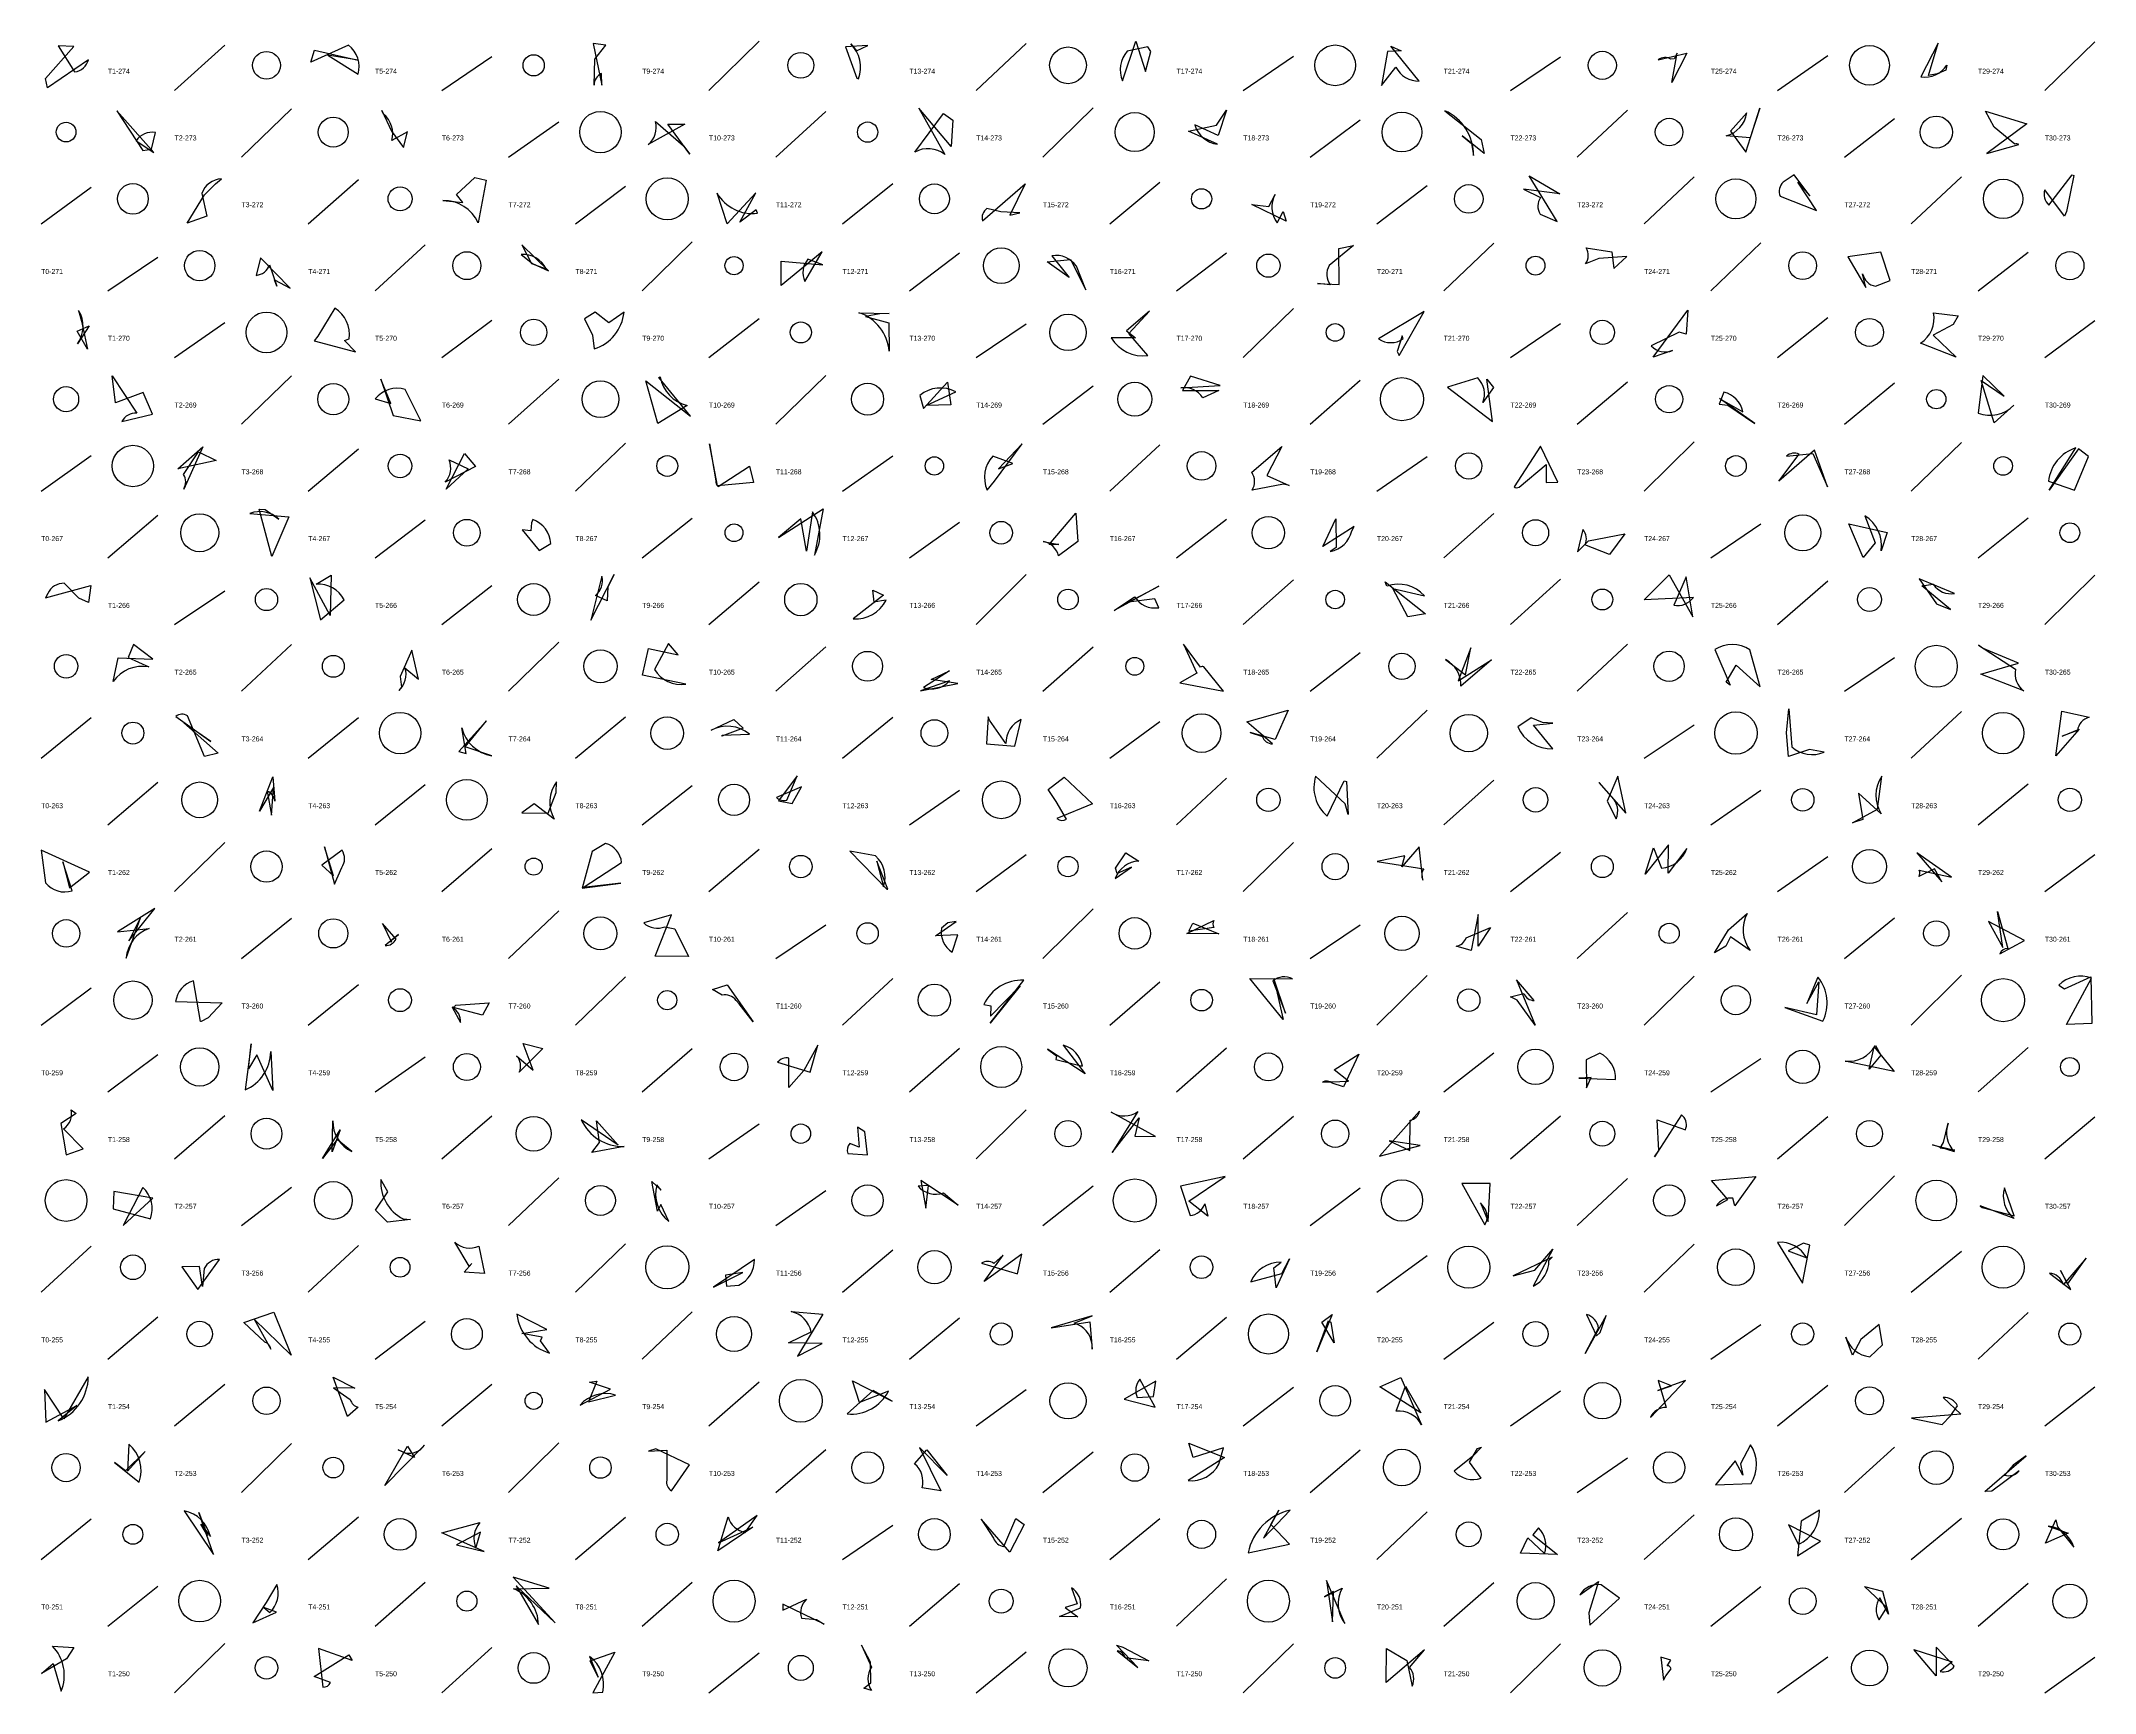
# Model space of a CAD drawing. Header units: millimetres. Extents: x -1 to 9990, y 0 to 15990.
# Drawn here: x 0 to 1230, y 10000 to 10990 of the extents above; entities that cross this region are included whole.
import ezdxf

# ---------------------------------------------------------------- set-up
doc = ezdxf.new("R2010")
doc.units = ezdxf.units.MM
doc.layers.add('TEXT', color=3, linetype='Continuous')
doc.layers.add('WALL', color=1, linetype='Continuous')

msp = doc.modelspace()

# ---------------------------------------------------------------- linework, layer by layer
for points in [[(19.7, 10986.2), (10.2, 10986.7), (20.1, 10971.1, 0.3), (28.4, 10978.3), (3.8, 10961.5), (2.7, 10967.1)], [(189.9, 10978.1), (171.7, 10981.1), (189.9, 10969.7, 0.3), (184.1, 10987.1), (161.5, 10976.9), (163.8, 10984.1)], [(330.6, 10988.1), (335.9, 10963.2), (335.7, 10970.1, 0.3), (331.2, 10963.1), (331.6, 10978.6), (338.3, 10987.1)], [(481.7, 10986), (488.6, 10967.4), (489.6, 10967, 0.3), (484.9, 10987.9), (488.3, 10983.6), (495.1, 10986.9)], [(664.6, 10983.3), (662.9, 10986), (650.5, 10983.4, 0.3), (647.7, 10965.7), (655.6, 10989.5), (661.4, 10971.3)], [(806.4, 10983.2), (802.8, 10962.9), (811.4, 10974, 0.3), (825.4, 10965.6), (808.4, 10986.4), (814.5, 10983.6)], [(1130.3, 10969), (1136.1, 10988.3), (1125.7, 10968.1, 0.3), (1141.4, 10975.1), (1140.8, 10972.2), (1135.5, 10970)], [(979.8, 10982.3), (978.1, 10978.8), (976.1, 10978.7, 0.3), (968.5, 10978.3), (985.7, 10982.3), (976.6, 10964.8)], [(61, 10924), (66.2, 10924.8), (68.6, 10934.7, 0.3), (56.9, 10929.8), (67.6, 10922.7), (45.3, 10947.7)], [(217.1, 10925.7), (219.5, 10935.2), (210, 10929.9, 0.3), (205, 10945.8), (204.1, 10948), (209.9, 10935.5)], [(545, 10926.3), (525.6, 10949.3), (541.3, 10921.6, 0.3), (523.2, 10923), (540.5, 10946.2), (546.1, 10942.1)], [(709.9, 10948.2), (704.9, 10933), (691, 10939.3, 0.3), (704.5, 10927.7), (687.1, 10935.6), (704, 10939.1)], [(851, 10932.8), (856.6, 10928.2), (857.8, 10921, 0.3), (840.7, 10947.8), (862.4, 10930.6), (864.3, 10922.1)], [(1029.3, 10949.4), (1023.6, 10931.5), (1009.1, 10932.7, 0.3), (1021.5, 10946.6), (1011.8, 10935.6), (1020.9, 10922.9)], [(1189.2, 10940), (1165.3, 10922.2), (1184.5, 10927.5, 0.3), (1182.1, 10927.7), (1169.6, 10937.9), (1164.4, 10947.5)], [(375.3, 10939.8), (385.6, 10939.7), (363.6, 10927.5, 0.3), (367.9, 10941.3), (384.8, 10926.7), (388.6, 10921.8)], [(97.9, 10897.4), (104.5, 10904.1), (108, 10907.1, 0.3), (96.2, 10898.3), (99.3, 10884.7), (87.5, 10880.4)], [(259.7, 10907.8), (266.6, 10906.2), (261.8, 10880.7, 0.3), (240.7, 10894), (252.5, 10892.9), (248.8, 10897.6)], [(428, 10898.7), (410.9, 10880), (404.8, 10898.4, 0.3), (429.1, 10886.4), (428.3, 10888.5), (418.4, 10881.1)], [(586.2, 10886.7), (574.8, 10887.3), (566.4, 10889.2, 0.3), (563.7, 10881.9), (589.4, 10904.1), (580.1, 10885.3)], [(909.5, 10898.1), (887.8, 10900.8), (898, 10895.9, 0.3), (897.8, 10885.8), (908, 10881.5), (891.2, 10908.8)], [(1059.3, 10896.8), (1049.9, 10909.5), (1043.3, 10905.1, 0.3), (1041.5, 10896.6), (1063.2, 10888), (1052, 10905)], [(1212.9, 10887.4), (1211.7, 10884.7), (1200, 10900.5, 0.3), (1202.4, 10891.3), (1216.3, 10909.4), (1217.3, 10909.1)], [(725, 10891.7), (735.3, 10890.4), (739.1, 10897.7, 0.3), (740.3, 10880.6), (743.8, 10887.4), (745.6, 10881.7)], [(288, 10867.4), (293.7, 10856.2), (302.5, 10853.1, 0.3), (287.5, 10861.7), (294.4, 10856.3), (303.8, 10851.8)], [(443.3, 10857.7), (468.2, 10855.5), (459.2, 10858.8, 0.3), (457.4, 10845.6), (467.8, 10863.2), (443.3, 10843.2)], [(616.4, 10858.7), (625.6, 10840.5), (620, 10854.6, 0.3), (605.4, 10860.9), (615.7, 10847.9), (602.6, 10857.2)], [(777.1, 10865.2), (785.9, 10867.1), (771.4, 10855.1, 0.3), (772.1, 10843.5), (764.5, 10844.3), (777.4, 10843.8)], [(949.6, 10860.4), (932.9, 10859.2), (925, 10856.1, 0.3), (925.3, 10865.7), (940.7, 10863.3), (941.8, 10853.2)], [(1082, 10860.3), (1092.9, 10842), (1090.9, 10850, 0.3), (1098.5, 10842.7), (1107.3, 10846.2), (1101.8, 10863)], [(149.1, 10841.5), (131.5, 10859.6), (128.9, 10849.2, 0.3), (136.8, 10855.4), (141.2, 10842.7), (139.8, 10846.6)], [(21.7, 10815.8), (28.7, 10818.9), (21.8, 10808.1, 0.3), (22.5, 10828.2), (24.2, 10821.8), (27.8, 10805)], [(188.3, 10803.4), (181.8, 10810.1), (184.6, 10811.1, 0.3), (175.9, 10829.5), (165.8, 10812.8), (163.5, 10810)], [(325.4, 10823.1), (330.3, 10813.4), (331.3, 10805.1, 0.3), (349.1, 10827.1), (340.1, 10820.8), (331.9, 10827.2)], [(493.8, 10824.6), (507.7, 10820.7), (507.9, 10803.7, 0.3), (489.8, 10826.8), (507.9, 10826.4), (502.4, 10826.2)], [(650.1, 10815.9), (655.4, 10811.7), (640.9, 10811.7, 0.3), (662.9, 10801.2), (651.4, 10814.4), (663.8, 10827.8)], [(813.4, 10801.1), (828.3, 10827.5), (801, 10811.1, 0.3), (815.7, 10811.1), (815.2, 10812.9), (812.1, 10803.6)], [(985.2, 10813.9), (981, 10815.1), (964.3, 10806.9, 0.3), (977.1, 10804.1), (965.4, 10800.1), (986.3, 10828.3)], [(1133.2, 10813.3), (1146.9, 10800.1), (1125.6, 10808.6, 0.3), (1133.4, 10826.8), (1148.1, 10824.9), (1145.2, 10819.7)], [(44.5, 10772.8), (42.6, 10788.9), (57.3, 10766.7, 0.3), (48.4, 10761.6), (66.7, 10766), (61.2, 10779.1)], [(389, 10764.9), (369.9, 10788), (370.7, 10788.3, 0.3), (386.9, 10771.3), (369.4, 10760.4), (362.2, 10786)], [(683.5, 10780.2), (705.4, 10780.2), (695.7, 10775.8, 0.3), (682.6, 10781.8), (706.1, 10783.2), (688.4, 10788.7)], [(865.9, 10787), (869.9, 10782.1), (863.5, 10773, 0.3), (860.4, 10787.7), (842.3, 10782.2), (869.3, 10761.6)], [(1175.7, 10776.9), (1162.9, 10789.1), (1160, 10766.6, 0.3), (1181.5, 10771.5), (1169.6, 10760.8), (1161.8, 10786.3)], [(210.9, 10765.2), (227.4, 10762.1), (218.1, 10780.9, 0.3), (200.1, 10775.2), (209.4, 10772.5), (203.5, 10787.1)], [(544.8, 10771.7), (530.1, 10771.3), (547.8, 10779.4, 0.3), (526.2, 10777.3), (528.5, 10769.5), (542.9, 10785.3)], [(1026.4, 10760.4), (1005.1, 10775.4), (1019.1, 10767.5, 0.3), (1007.8, 10779.2), (1005, 10772), (1010.2, 10771.5)], [(81.9, 10733.3), (96.8, 10746.4), (85.4, 10721.2, 0.3), (85.3, 10729.9), (94.3, 10743.4), (104.9, 10738.2)], [(253.6, 10742.5), (260.2, 10734.6), (242, 10725.3, 0.3), (244.3, 10738.6), (255.7, 10733.3), (242.5, 10721.2)], [(405, 10723.2), (400.3, 10748.3), (404.1, 10726.1, 0.3), (405.5, 10722.8), (424.3, 10734.9), (426.6, 10725.1)], [(573.4, 10733.3), (581.9, 10736.5), (569.9, 10740.9, 0.3), (566.6, 10720.5), (571, 10725.8), (587.5, 10748.2)], [(747.5, 10723.4), (744, 10724.2), (725.3, 10720.6, 0.3), (725, 10731.2), (743.1, 10746.7), (734, 10729.3)], [(908.3, 10725.2), (898, 10746.9), (882.1, 10722.5, 0.3), (885.2, 10722.4), (901.4, 10735.9), (901.3, 10725)], [(1062.1, 10744.4), (1040.8, 10725.9), (1052.9, 10742.1, 0.3), (1045.2, 10740.8), (1061, 10742.4), (1069.9, 10722.6)], [(1220.2, 10745.2), (1202.5, 10720.5), (1218.6, 10745.8, 0.3), (1202.2, 10725.8), (1217.8, 10720.6), (1226.1, 10740.7)], [(130.6, 10709.1), (134.3, 10708.9), (142.3, 10703.1, 0.3), (125.1, 10706.5), (148.4, 10704.6), (138.2, 10680.8)], [(288.2, 10696.8), (298.3, 10684.3), (305.3, 10688.5, 0.3), (294.5, 10702.9), (293.7, 10701), (293.3, 10696.2)], [(441.6, 10692.2), (468.3, 10709.3), (463.1, 10681.6, 0.3), (461.9, 10707.6), (458.4, 10683.9), (455, 10703.3)], [(619.6, 10706.8), (620.8, 10689.8), (609.4, 10681.1, 0.3), (600.1, 10689.8), (609.6, 10687.9), (603.7, 10687.9)], [(775.4, 10703.3), (775.6, 10686.1), (772, 10683.8, 0.3), (785, 10696.1), (786.4, 10698.8), (767.7, 10686.7)], [(1082.7, 10700.4), (1105.6, 10695.1), (1102, 10684.2, 0.3), (1092.2, 10705.1), (1098.3, 10688.9), (1091.3, 10680.1)], [(948.4, 10694.4), (939.3, 10682), (924.6, 10687.8, 0.3), (923.4, 10696.9), (920.2, 10683.5), (926.8, 10690.1)], [(28.5, 10653.2), (22.6, 10655.8), (13.9, 10664.7, 0.3), (4, 10658.7), (2.7, 10656.1), (29.7, 10663.3)], [(160.9, 10667.9), (167.3, 10642.8), (181.5, 10654.8, 0.3), (164.8, 10664.2), (173.8, 10669.5), (173.2, 10645.4)], [(339.4, 10662.6), (339, 10654.2), (332, 10657.5, 0.3), (335.9, 10668.9), (329.3, 10642.6), (343.2, 10669.9)], [(818.6, 10644.7), (809.6, 10661.6), (828.4, 10657.3, 0.3), (806, 10663), (804.9, 10665.6), (829, 10646.4)], [(989.2, 10644.7), (985.2, 10668.5), (977.8, 10651.6, 0.3), (989.5, 10656.3), (960.1, 10654.8), (975, 10669.7)], [(1143.6, 10649.1), (1126.3, 10663.1), (1133.2, 10664.1, 0.3), (1146, 10658.7), (1124.7, 10667.3), (1135.1, 10652.4)], [(498.2, 10660.7), (504.6, 10657.7), (486.4, 10643.4, 0.3), (506.1, 10654.6), (503.4, 10654.2), (499, 10653.5)], [(669.4, 10663), (642.6, 10648.4), (654.9, 10656.7, 0.3), (669.3, 10650.1), (667.1, 10655.5), (651.3, 10653.4)], [(55.4, 10628), (52.2, 10620.3), (64.6, 10614.6, 0.3), (43.2, 10605.8), (46.2, 10620.1), (66.9, 10619.3)], [(381.5, 10621.8), (375.8, 10628.6), (367.3, 10613.1, 0.3), (386.1, 10604.3), (360.1, 10609.6), (363.8, 10625.6)], [(682, 10605.1), (708.1, 10600.1), (696.3, 10614.7, 0.3), (694.3, 10614.4), (684.2, 10628.3), (692.1, 10610.8)], [(1015.2, 10615.6), (1029.6, 10602.7), (1023.3, 10624.8, 0.3), (1002.3, 10625), (1011.5, 10603.7), (1009.2, 10605.5)], [(1162.7, 10625.8), (1160.2, 10627.6), (1182.4, 10613.2, 0.3), (1187.5, 10600.2), (1161.6, 10610.2), (1184.3, 10616.8)], [(215.1, 10608.8), (215.9, 10602.4), (214.3, 10600.5, 0.3), (217.9, 10614.1), (226, 10607.2), (222.1, 10624.6)], [(848.7, 10606.3), (868.6, 10618.8), (850.3, 10603, 0.3), (841.1, 10619), (853.1, 10609.9), (856.2, 10626.1)], [(533, 10607), (544.1, 10612.2), (528.4, 10602.2, 0.3), (544, 10606.2), (526.6, 10600.3), (549, 10604.6)], [(106.1, 10563), (97.9, 10560.9), (87.7, 10585.4, 0.3), (80.7, 10585), (101.6, 10569.9), (85.4, 10581.1)], [(250.1, 10564), (254.6, 10562.8), (252, 10578.1, 0.3), (269.9, 10561.4), (254, 10566.8), (266.8, 10582.3)], [(407.6, 10573.1), (407.9, 10573.7), (424.2, 10574.4, 0.3), (401.4, 10576.8), (414.8, 10583.2), (420.4, 10577.9)], [(566.1, 10568.5), (583.1, 10567.1), (587, 10583.1, 0.3), (577.8, 10568.7), (567.9, 10582.8), (567.1, 10584.7)], [(739, 10571.2), (724.1, 10575.4), (731.4, 10572.9, 0.3), (737.4, 10568.5), (722, 10581.7), (746.9, 10588.8)], [(899.2, 10581.4), (892.4, 10584.1), (884.3, 10578.7, 0.3), (905.3, 10565.5), (893.7, 10579.7), (905.3, 10580.9)], [(1045.2, 10575.1), (1046.6, 10589.5), (1048.5, 10566.8, 0.3), (1067.8, 10563.6), (1059.1, 10565.1), (1046.5, 10561)], [(1206.5, 10561.4), (1210.2, 10588.2), (1226.6, 10584.5, 0.3), (1219.5, 10576.5), (1210.4, 10573.1), (1220.5, 10577.3)], [(130.9, 10528.2), (138.8, 10548.8), (140, 10534.2, 0.3), (135.4, 10540.2), (138, 10525.8), (139.2, 10542.3)], [(303.6, 10527.1), (308.5, 10539.4), (308.7, 10545.8, 0.3), (307.3, 10523.5), (295.3, 10532.6), (287.9, 10527.3)], [(449.9, 10532.8), (455.3, 10542.8), (440.5, 10536.4, 0.3), (446.6, 10534.9), (452.8, 10549.4), (441.6, 10534.5)], [(612.7, 10548.6), (629.6, 10532.6), (608.3, 10523.8, 0.3), (614.2, 10523.4), (608, 10534), (603.1, 10541.1)], [(782.8, 10526.2), (780.9, 10532.7), (763.3, 10549.2, 0.3), (770.2, 10525.2), (780.4, 10546.4), (781.8, 10546)], [(944.3, 10549.1), (937.8, 10534.2), (943.3, 10523.6, 0.3), (940.8, 10536.7), (933, 10545.3), (949, 10527)], [(1084.8, 10521.3), (1099.7, 10529.4), (1102.3, 10549.1, 0.3), (1102, 10526.7), (1088.5, 10538.9), (1091.1, 10523.3)], [(28.9, 10491.6), (0, 10504.8), (2.6, 10485.2, 0.3), (18.7, 10480.5), (13, 10497.8), (17.1, 10482.2)], [(169.7, 10506.8), (175.7, 10484.4), (180.1, 10494.5, 0.3), (180.3, 10504.8), (168.2, 10495.9), (175.1, 10489.4)], [(347.3, 10485.1), (324.7, 10482.4), (347.7, 10497.4, 0.3), (338.1, 10508.9), (330.1, 10504.1), (324.1, 10482.1)], [(507.2, 10481.4), (500.5, 10498.3), (504.5, 10482.9, 0.3), (499.8, 10501.4), (484.3, 10504.3), (506.6, 10481.5)], [(816.7, 10501.5), (800.2, 10498), (828.1, 10493.7, 0.3), (827.6, 10486.9), (825.4, 10506.8), (815, 10494.9)], [(960.7, 10490.4), (965.7, 10506.3), (970.5, 10494, 0.3), (985.6, 10505.9), (974.5, 10491), (974.7, 10508.1)], [(643.4, 10494.1), (649.6, 10503.2), (657.4, 10498.3, 0.3), (643.2, 10487.9), (653.1, 10494.7), (644.4, 10490.8)], [(1138.3, 10485.8), (1133.9, 10493.7), (1124.5, 10489, 0.3), (1124.7, 10492.8), (1144.1, 10488.7), (1123.4, 10503.2)], [(68.2, 10469.9), (45.8, 10455.9), (64.7, 10457.9, 0.3), (51, 10440.1), (59.7, 10464.9), (52.5, 10450.6)], [(1174.8, 10446.5), (1171.6, 10468.1), (1177.8, 10445.9, 0.3), (1173.1, 10442.8), (1187.8, 10450.8), (1166.2, 10462.2)], [(208.8, 10450.1), (214.1, 10454.3), (206, 10447.7, 0.3), (212.6, 10451.6), (204.5, 10461), (209.8, 10449.8)], [(367.7, 10441.3), (377.6, 10466.1), (360.9, 10461.3, 0.3), (373.6, 10459), (379.5, 10457.8), (387.8, 10441.2)], [(548.1, 10462.1), (543, 10461.3), (539.2, 10458.2, 0.3), (545.7, 10443.7), (549.1, 10454.2), (535.6, 10453.6)], [(705.4, 10454.8), (686.1, 10454.9), (702.3, 10462.8, 0.3), (702.4, 10458.5), (687.3, 10456.4), (689.7, 10461.1)], [(860.6, 10466.3), (856.5, 10444.8), (847.4, 10447.3, 0.3), (853.4, 10452.4), (868.1, 10458.5), (860.6, 10447.4)], [(1002.1, 10443.4), (1010.5, 10457.2), (1021.8, 10467, 0.3), (1023.6, 10444.7), (1011.7, 10452.9), (1008.9, 10447.4)], [(95.8, 10402.2), (95.4, 10402.2), (91.2, 10426.5, 0.3), (80.6, 10414.1), (108.5, 10413.3), (100.1, 10404.4)], [(426.4, 10402), (418, 10412.8), (416.2, 10414.8, 0.3), (407.8, 10418), (402.1, 10421.4), (410.9, 10424.2)], [(586.3, 10423.6), (568.4, 10401.2), (588.5, 10427, 0.3), (564.6, 10412.4), (568.8, 10411.7), (568.6, 10405.5)], [(743.9, 10403.4), (723.8, 10427.9), (749.5, 10427.8, 0.3), (737.6, 10426.5), (745.3, 10407.3), (738.2, 10428)], [(884, 10414.9), (880, 10416.9), (888, 10419, 0.3), (894.1, 10414.8), (883.6, 10427.1), (894.8, 10400)], [(1063.2, 10406.3), (1044.2, 10410.7), (1067, 10402.4, 0.3), (1064.1, 10428.7), (1057.5, 10413), (1064.7, 10425.9)], [(1228.2, 10401.1), (1213, 10400.5), (1228, 10428.1, 0.3), (1208.4, 10423.9), (1211.7, 10421.7), (1227.5, 10428.9)], [(264.4, 10406), (246.2, 10410.9), (251.1, 10401.7, 0.3), (246.5, 10410.4), (248.3, 10412), (268.4, 10413.3)], [(124.3, 10373.9), (125.8, 10388.8), (122.2, 10361.2, 0.3), (137.5, 10384.2), (138.8, 10360.9), (129.2, 10382.3)], [(288.8, 10389), (300.4, 10386.1), (286.4, 10371.9, 0.3), (284.8, 10381.6), (294.8, 10373.1), (288.8, 10389.1)], [(456.8, 10372.9), (447.8, 10362.7), (447.9, 10380.2, 0.3), (441.1, 10377.8), (460.6, 10371.8), (465.1, 10388.1)], [(608.2, 10381.6), (607.7, 10379.5), (623.6, 10375.4, 0.3), (612.1, 10388), (625.2, 10370.8), (602.8, 10385.7)], [(789.1, 10382.7), (780, 10363.1), (773.3, 10365.3, 0.3), (767.4, 10365.9), (783, 10366.5), (774.4, 10373.2)], [(928.4, 10368.6), (920.9, 10368.3), (942.9, 10367.5, 0.3), (933.5, 10383.2), (925.3, 10379.3), (925.5, 10362.5)], [(1097.7, 10387), (1109.8, 10372.2), (1080.5, 10378.5, 0.3), (1098.6, 10387.9), (1101.8, 10382.1), (1094.8, 10373.7)], [(15.1, 10322.4), (25.2, 10326), (13.5, 10337.9, 0.3), (18.1, 10349.4), (21, 10347.2), (11.8, 10341.1)], [(655, 10333.6), (667.5, 10333.3), (640.9, 10347.9, 0.3), (656.9, 10348.3), (641.5, 10323.7), (657.6, 10344.5)], [(807.4, 10330.7), (819.7, 10325), (820, 10343.1, 0.3), (825.5, 10348.5), (801.6, 10321.6), (825.9, 10327.9)], [(967.8, 10343.3), (984.8, 10337.4), (985.1, 10338.3, 0.3), (982.4, 10346.3), (966.2, 10321.1), (968.8, 10325)], [(179.2, 10337.3), (174.4, 10324.1), (174.7, 10342.8, 0.3), (186.1, 10324.3), (177.4, 10331.6), (168.5, 10320.2)], [(332.6, 10342.7), (345.7, 10328.1), (323.5, 10343.4, 0.3), (349.1, 10327.3), (329.9, 10323.7), (334.4, 10329.7)], [(488.9, 10338.9), (490, 10326.9), (484.3, 10329.1, 0.3), (483.2, 10323.2), (494.9, 10322.4), (493.3, 10336.1)], [(1137.4, 10326.3), (1139.3, 10329.8), (1142.2, 10341.3, 0.3), (1145.9, 10324.2), (1132.7, 10328.3), (1146.1, 10325.2)], [(200.2, 10289.1), (207.6, 10300.1), (203.5, 10307.6, 0.3), (216.8, 10284), (221.2, 10283.7), (207.5, 10282)], [(709.1, 10309.4), (682.4, 10303.6), (688.1, 10286, 0.3), (697, 10293), (698.7, 10285.7), (687.4, 10294.5)], [(1027, 10309.3), (1014.3, 10291.8), (1013.2, 10296.3, 0.3), (1003.3, 10291.8), (1010.1, 10295.6), (1000.4, 10307)], [(43.6, 10300.3), (43.1, 10289.9), (65.5, 10284, 0.3), (61, 10302.8), (49.2, 10280.1), (66.9, 10296.3)], [(365.8, 10306.3), (371.4, 10301.1), (368.8, 10304.3, 0.3), (375.9, 10282.4), (371.2, 10292.5), (369.2, 10288.5)], [(529.8, 10290.4), (531.5, 10304), (525.2, 10303.5, 0.3), (540.4, 10299.5), (549.3, 10292.1), (526.9, 10307)], [(867.9, 10305.2), (850.9, 10305.1), (864.7, 10280.4, 0.3), (864.2, 10290.8), (862.1, 10293.5), (866.7, 10282.4)], [(1181.7, 10285.8), (1176.5, 10300.7), (1175.8, 10302.6, 0.3), (1181.6, 10284.2), (1161.2, 10291.8), (1162.4, 10290.7)], [(84.3, 10255.2), (93.9, 10241.6), (106.9, 10259.7, 0.3), (97.7, 10254.2), (96.6, 10243.5), (94.8, 10255.4)], [(258, 10257.3), (256.3, 10255.7), (247.7, 10270, 0.3), (262.2, 10267.7), (265.6, 10251.2), (253.3, 10252.1)], [(409.8, 10250.3), (410.5, 10243.6), (417.8, 10244.2, 0.3), (427.2, 10259.6), (402.6, 10243.1), (420.2, 10251.9)], [(564.7, 10246.5), (576.1, 10262.2), (570.6, 10257.3, 0.3), (563.1, 10257.4), (584.8, 10251.1), (587.4, 10262.9)], [(739.6, 10242.7), (738.3, 10254.7), (742.6, 10258.1, 0.3), (724.4, 10246.3), (743.1, 10251.2), (747.6, 10260)], [(894.6, 10253.3), (905.4, 10265.8), (893.5, 10243.7, 0.3), (903, 10259.1), (905, 10261.1), (881.6, 10249.8)], [(1055.5, 10269.4), (1046.2, 10264.9), (1057.4, 10260.6, 0.3), (1040, 10269.9), (1054.8, 10245.5), (1059.3, 10268.3)], [(1213.5, 10244.9), (1224.7, 10260.5), (1211.1, 10244.7, 0.3), (1202.7, 10251.5), (1215.6, 10241.6), (1209.3, 10253.1)], [(149.7, 10202.3), (127.7, 10224), (137.6, 10205.9, 0.3), (134, 10210.1), (121.5, 10221.9), (139.4, 10228.1)], [(287.9, 10215.4), (302.8, 10217.7), (285, 10226.8, 0.3), (304.5, 10203.6), (299, 10211), (300, 10213.1)], [(467.7, 10209.3), (447.6, 10209.7), (461.1, 10216.3, 0.3), (449.2, 10228.4), (468.1, 10226.8), (453, 10201.7)], [(628.1, 10222.3), (629.4, 10206), (629.4, 10209, 0.3), (618.7, 10221.5), (629.4, 10225.9), (604.9, 10218.7)], [(773.3, 10226.6), (764.1, 10204.4), (771, 10223.2, 0.3), (772.4, 10222.1), (774.4, 10209.7), (767, 10222.1)], [(937.3, 10226), (924.7, 10203.3), (932.8, 10218.5, 0.3), (925.5, 10226.7), (931.6, 10214), (933.8, 10215.9)], [(1089.9, 10211.7), (1084.8, 10202.4), (1080.9, 10213.1, 0.3), (1095.1, 10201.4), (1102.7, 10208.5), (1100.7, 10220.8)], [(2.9, 10162.2), (21.5, 10172.1), (10.2, 10162.9, 0.3), (28.3, 10189.3), (13.7, 10164.1), (2, 10181.7)], [(188, 10182.6), (175.2, 10182.7), (185.2, 10175.7, 0.3), (189.9, 10171.2), (183.5, 10165.6), (175, 10189.1)], [(332.8, 10186.7), (327.9, 10174.4), (344.1, 10178.4, 0.3), (322.8, 10172.4), (341, 10181.9), (328.4, 10186.2)], [(509.6, 10174.8), (498.4, 10181.2), (482.8, 10167.1, 0.3), (507.6, 10180.8), (490.2, 10174), (486, 10186.9)], [(648.7, 10175.9), (667.2, 10171.1), (658.1, 10187.9, 0.3), (656.5, 10177), (666.2, 10177.6), (667.6, 10186.8)], [(801.7, 10183.3), (814.3, 10188.9), (826.8, 10160.6, 0.3), (811.5, 10168.8), (817.2, 10183.8), (826.3, 10167.8)], [(976.5, 10183.9), (968.5, 10187.2), (973.3, 10171, 0.3), (963.8, 10165), (984.8, 10187.2), (968.2, 10181.1)], [(1138.5, 10160.8), (1143.6, 10166), (1147.7, 10172, 0.3), (1139.1, 10177), (1149.7, 10167), (1120.1, 10164.5)], [(50.5, 10133.1), (43.9, 10138.1), (58.8, 10126.3, 0.3), (52.6, 10149.1), (51.8, 10132.9), (62.3, 10144.7)], [(223.6, 10141.1), (213.9, 10145.7), (218, 10143.8, 0.3), (229.7, 10148.5), (205.8, 10124.3), (219.4, 10147.8)], [(687.3, 10149.6), (708.8, 10141), (687, 10127.2, 0.3), (705.4, 10137), (708.2, 10146.8), (690, 10141.1)], [(1014.5, 10139), (1002.8, 10124.6), (1024.1, 10125.5, 0.3), (1023.7, 10148.7), (1017.8, 10137.2), (1019.2, 10130.4)], [(363.8, 10144.9), (374.7, 10145.5), (374.7, 10127.5, 0.3), (377.5, 10121), (388.4, 10136.6), (368.2, 10146.2)], [(526.1, 10147.1), (538.8, 10121.1), (527.6, 10122.9, 0.3), (523.1, 10137.3), (530.4, 10145.7), (542.7, 10130.2)], [(862.7, 10147.3), (857.5, 10141.8), (846.2, 10132.8, 0.3), (862.4, 10128.7), (855.5, 10138.3), (860.2, 10146.4)], [(1188.9, 10142), (1181.1, 10136.5), (1175.9, 10130.5, 0.3), (1184.6, 10133.1), (1168.2, 10120.9), (1164, 10120.6)], [(99.7, 10094.4), (95.7, 10101), (101.4, 10093.7, 0.3), (85.7, 10109.1), (103.2, 10083), (94.4, 10108)], [(265.4, 10084.7), (240.1, 10096), (262.8, 10102, 0.3), (260.4, 10086.8), (263.2, 10096.3), (248.8, 10088.7)], [(426.2, 10099.3), (405.2, 10085.2), (411.5, 10105.5, 0.3), (421.7, 10096.2), (428.8, 10106.3), (405.6, 10089.9)], [(580.1, 10084.3), (562.9, 10104.1), (570.4, 10092.7, 0.3), (576.6, 10087.8), (583.7, 10104.4), (588.7, 10100.8)], [(741.2, 10109.4), (732.1, 10092.7), (748.1, 10109.4, 0.3), (722.9, 10083.9), (747.7, 10089.2), (736.5, 10100.9)], [(885.9, 10083.8), (890.4, 10092.9), (900.4, 10083.5, 0.3), (896.7, 10098.9), (893.4, 10094.7), (908.2, 10083)], [(1065.6, 10090.9), (1046.5, 10100.7), (1052.4, 10088.9, 0.3), (1065.1, 10109.4), (1054.1, 10102.9), (1051.8, 10082.2)], [(1206.6, 10103.7), (1207.6, 10099.5), (1217.4, 10087.4, 0.3), (1201.9, 10099.9), (1213.9, 10095.8), (1200.4, 10089.7)], [(140.9, 10048.4), (133.4, 10051.2), (136.9, 10048.1, 0.3), (141.2, 10065), (134.8, 10054.1), (126.9, 10041.9)], [(307.8, 10041.9), (284.6, 10064.2), (297.9, 10040.9, 0.3), (283, 10062.4), (304.3, 10062.8), (282.7, 10069.3)], [(620.9, 10045.5), (610, 10045.8), (622.5, 10051, 0.3), (617.1, 10063), (620.5, 10053.3), (613.4, 10051.2)], [(774.1, 10060.7), (768.6, 10057.6), (779.1, 10062.7, 0.3), (780.8, 10041.6), (769.8, 10067.3), (773.5, 10042.6)], [(927.6, 10040.6), (945.3, 10056.8), (934.4, 10064.8, 0.3), (921.5, 10058.8), (932.7, 10066.8), (926.9, 10048)], [(1102.8, 10061), (1106.3, 10047.2), (1101.2, 10056.9, 0.3), (1100.7, 10043.7), (1105.4, 10051.2), (1092.1, 10063.8)], [(444.2, 10053.2), (444.3, 10049.6), (458.4, 10056.1, 0.3), (455.4, 10044.8), (464.3, 10044), (468.9, 10041.2)], [(0.2, 10011.6), (7.2, 10017.7), (12, 10001, 0.3), (6.8, 10028.1), (19.7, 10027.3), (15.3, 10020.5)], [(186.3, 10019.4), (166.1, 10026.7), (168.8, 10003.4, 0.3), (173.4, 10006.2), (163.6, 10009.9), (184.4, 10022.8)], [(496.7, 10018.4), (491.4, 10028.6), (497.3, 10015.5, 0.3), (497.3, 10001.5), (492.7, 10002.8), (497, 10006.1)], [(647.9, 10027.4), (663.4, 10019.2), (649.3, 10021, 0.3), (644.5, 10025.3), (656.8, 10015.3), (644.1, 10028.6)], [(805.7, 10026.7), (817.9, 10019.5), (821.1, 10004.1, 0.3), (819.5, 10015.3), (828.5, 10025.8), (805.5, 10006.3)], [(1121.5, 10026.1), (1144.5, 10018.7), (1137.3, 10012.8, 0.3), (1145.8, 10016), (1134.9, 10027.5), (1135, 10010.2)], [(343.6, 10024.4), (330.5, 10000), (336.4, 10000.5, 0.3), (328.5, 10021.8), (333.7, 10009.4), (328.8, 10019.3)], [(971.7, 10007.7), (973, 10010.3), (976.3, 10014.5, 0.3), (973.8, 10016.3), (976.1, 10019.6), (970.1, 10021.4)]]:
    msp.add_lwpolyline(points, format="xyb", close=True)
for centre, radius in [((615, 10975), 11), ((775, 10975), 12.2), ((1095, 10975), 11.9), ((135, 10975), 8.32), ((295, 10975), 6.32), ((455, 10975), 7.71), ((935, 10975), 8.4), ((335, 10935), 12.4), ((15, 10935), 5.91), ((175, 10935), 8.98), ((495, 10935), 6.07), ((655, 10935), 11.7), ((815, 10935), 11.9), ((975, 10935), 8.26), ((1135, 10935), 9.62), ((55, 10895), 9.2), ((215, 10895), 7.2), ((375, 10895), 12.6), ((535, 10895), 8.94), ((695, 10895), 6.06), ((855, 10895), 8.54), ((1015, 10895), 12), ((1175, 10895), 11.8), ((95, 10855), 9.12), ((255, 10855), 8.37), ((575, 10855), 10.7), ((735, 10855), 6.97), ((1055, 10855), 8.31), ((1215, 10855), 8.44), ((415, 10855), 5.44), ((895, 10855), 5.66), ((135, 10815), 12.2), ((615, 10815), 10.9), ((295, 10815), 7.88), ((455, 10815), 6.3), ((775, 10815), 5.33), ((935, 10815), 7.28), ((1095, 10815), 8.37), ((815, 10775), 12.9), ((15, 10775), 7.51), ((175, 10775), 9.33), ((335, 10775), 11), ((495, 10775), 9.58), ((655, 10775), 10.2), ((975, 10775), 8.11), ((1135, 10775), 5.78), ((55, 10735), 12.4), ((215, 10735), 7.05), ((375, 10735), 6.24), ((535, 10735), 5.49), ((695, 10735), 8.57), ((855, 10735), 7.88), ((1015, 10735), 6.21), ((1175, 10735), 5.59), ((95, 10695), 11.4), ((255, 10695), 8.02), ((575, 10695), 6.78), ((735, 10695), 9.7), ((895, 10695), 7.83), ((1055, 10695), 10.8), ((415, 10695), 5.34), ((1215, 10695), 5.92), ((295, 10655), 9.61), ((455, 10655), 9.68), ((135, 10655), 6.63), ((615, 10655), 6.16), ((775, 10655), 5.53), ((935, 10655), 6.27), ((1095, 10655), 7.17), ((1135, 10615), 12.6), ((15, 10615), 7.04), ((175, 10615), 6.55), ((335, 10615), 9.92), ((495, 10615), 8.96), ((655, 10615), 5.34), ((815, 10615), 7.87), ((975, 10615), 9.09), ((55, 10575), 6.56), ((215, 10575), 12.4), ((375, 10575), 9.75), ((535, 10575), 8), ((695, 10575), 11.6), ((855, 10575), 11.2), ((1015, 10575), 12.7), ((1175, 10575), 12.4), ((95, 10535), 10.7), ((255, 10535), 12.2), ((415, 10535), 9.31), ((575, 10535), 11.3), ((735, 10535), 6.98), ((895, 10535), 7.33), ((1055, 10535), 6.74), ((1215, 10535), 6.98), ((135, 10495), 9.4), ((1095, 10495), 10.2), ((295, 10495), 5.11), ((455, 10495), 6.75), ((615, 10495), 6.1), ((775, 10495), 7.86), ((935, 10495), 6.57), ((15, 10455), 8.22), ((175, 10455), 8.74), ((335, 10455), 9.87), ((495, 10455), 6.39), ((655, 10455), 9.42), ((815, 10455), 10.3), ((975, 10455), 6.05), ((1135, 10455), 7.57), ((55, 10415), 11.5), ((215, 10415), 6.85), ((375, 10415), 5.75), ((535, 10415), 9.67), ((695, 10415), 6.46), ((855, 10415), 6.73), ((1015, 10415), 8.75), ((1175, 10415), 12.9), ((95, 10375), 11.5), ((255, 10375), 8.09), ((415, 10375), 8.25), ((575, 10375), 12.3), ((735, 10375), 8.37), ((895, 10375), 10.6), ((1055, 10375), 10), ((1215, 10375), 5.61), ((295, 10335), 10.4), ((135, 10335), 9.27), ((455, 10335), 5.82), ((615, 10335), 7.86), ((775, 10335), 8.18), ((935, 10335), 7.49), ((1095, 10335), 7.83), ((15, 10295), 12.5), ((655, 10295), 12.9), ((815, 10295), 12.4), ((175, 10295), 11.3), ((335, 10295), 9), ((495, 10295), 9.37), ((975, 10295), 9.34), ((1135, 10295), 12.2), ((55, 10255), 7.4), ((215, 10255), 5.92), ((375, 10255), 12.9), ((535, 10255), 9.94), ((695, 10255), 6.77), ((855, 10255), 12.6), ((1015, 10255), 11), ((1175, 10255), 12.6), ((95, 10215), 7.65), ((255, 10215), 9.25), ((415, 10215), 10.5), ((575, 10215), 6.62), ((735, 10215), 12), ((895, 10215), 7.52), ((1055, 10215), 6.66), ((1215, 10215), 6.58), ((455, 10175), 12.8), ((615, 10175), 10.8), ((935, 10175), 10.9), ((135, 10175), 8.25), ((295, 10175), 5.12), ((775, 10175), 9.15), ((1095, 10175), 8.38), ((15, 10135), 8.48), ((175, 10135), 6.21), ((335, 10135), 6.44), ((495, 10135), 9.5), ((655, 10135), 8.21), ((815, 10135), 11), ((975, 10135), 9.4), ((1135, 10135), 10.1), ((55, 10095), 5.96), ((215, 10095), 9.53), ((375, 10095), 6.69), ((535, 10095), 9.51), ((695, 10095), 8.42), ((855, 10095), 7.45), ((1015, 10095), 9.92), ((1175, 10095), 9.34), ((95, 10055), 12.5), ((415, 10055), 12.6), ((575, 10055), 7.19), ((735, 10055), 12.6), ((895, 10055), 11.1), ((1055, 10055), 7.99), ((1215, 10055), 10.2), ((255, 10055), 6.02), ((615, 10015), 11.4), ((935, 10015), 10.9), ((1095, 10015), 10.7), ((135, 10015), 6.78), ((295, 10015), 9.24), ((455, 10015), 7.48), ((775, 10015), 6.2)]:
    msp.add_circle(centre, radius)
at = {"layer": 'WALL'}
for p, q in [((80, 10960), (110, 10987.1)), ((400, 10960), (430, 10989.4)), ((560, 10960), (590, 10988)), ((1200, 10960), (1230, 10989)), ((240, 10960), (270, 10980.2)), ((720, 10960), (750, 10980.4)), ((880, 10960), (910, 10980)), ((1040, 10960), (1070, 10980.8)), ((120, 10920), (150, 10948.9)), ((440, 10920), (470, 10947.4)), ((600, 10920), (630, 10949.5)), ((920, 10920), (950, 10948.1)), ((280, 10920), (310, 10941.2)), ((760, 10920), (790, 10942.4)), ((1080, 10920), (1110, 10943.2)), ((0, 10880), (30, 10902)), ((160, 10880), (190, 10906.7)), ((320, 10880), (350, 10902.7)), ((480, 10880), (510, 10904.2)), ((640, 10880), (670, 10905)), ((800, 10880), (830, 10903.1)), ((960, 10880), (990, 10908.3)), ((1120, 10880), (1150, 10908.2)), ((200, 10840), (230, 10867.5)), ((360, 10840), (390, 10869.3)), ((520, 10840), (550, 10862.7)), ((680, 10840), (710, 10862.6)), ((840, 10840), (870, 10868.4)), ((1000, 10840), (1030, 10868.7)), ((1160, 10840), (1190, 10863.1)), ((40, 10840), (70, 10860.1)), ((720, 10800), (750, 10829.3)), ((1040, 10800), (1070, 10824)), ((80, 10800), (110, 10821)), ((240, 10800), (270, 10822.4)), ((400, 10800), (430, 10823.3)), ((560, 10800), (590, 10820.2)), ((880, 10800), (910, 10820.3)), ((1200, 10800), (1230, 10822.1)), ((120, 10760), (150, 10789)), ((440, 10760), (470, 10789.1)), ((280, 10760), (310, 10787)), ((600, 10760), (630, 10783.1)), ((760, 10760), (790, 10786.5)), ((920, 10760), (950, 10785.5)), ((1080, 10760), (1110, 10784.8)), ((0, 10720), (30, 10741.2)), ((160, 10720), (190, 10745.2)), ((320, 10720), (350, 10748.6)), ((480, 10720), (510, 10741.1)), ((640, 10720), (670, 10747.7)), ((800, 10720), (830, 10740.7)), ((960, 10720), (990, 10749.4)), ((1120, 10720), (1150, 10749)), ((40, 10680), (70, 10705.5)), ((200, 10680), (230, 10702.7)), ((360, 10680), (390, 10703.7)), ((520, 10680), (550, 10701.3)), ((680, 10680), (710, 10703.2)), ((840, 10680), (870, 10706.5)), ((1160, 10680), (1190, 10703.9)), ((1000, 10680), (1030, 10700.4)), ((400, 10640), (430, 10665.5)), ((560, 10640), (590, 10669.9)), ((720, 10640), (750, 10666.7)), ((880, 10640), (910, 10667.1)), ((1040, 10640), (1070, 10666.1)), ((1200, 10640), (1230, 10669.5)), ((80, 10640), (110, 10660.3)), ((240, 10640), (270, 10663.3)), ((120, 10600), (150, 10628)), ((280, 10600), (310, 10629.4)), ((920, 10600), (950, 10628.2)), ((440, 10600), (470, 10626.7)), ((600, 10600), (630, 10626.6)), ((760, 10600), (790, 10623.3)), ((1080, 10600), (1110, 10620.2)), ((0, 10560), (30, 10584.3)), ((160, 10560), (190, 10584.4)), ((320, 10560), (350, 10584.7)), ((480, 10560), (510, 10584.6)), ((640, 10560), (670, 10582)), ((800, 10560), (830, 10588.8)), ((960, 10560), (990, 10580)), ((1120, 10560), (1150, 10587.9)), ((40, 10520), (70, 10545.6)), ((200, 10520), (230, 10544.1)), ((360, 10520), (390, 10543.6)), ((680, 10520), (710, 10548)), ((840, 10520), (870, 10546.8)), ((1160, 10520), (1190, 10544.5)), ((520, 10520), (550, 10540.8)), ((1000, 10520), (1030, 10540.7)), ((80, 10480), (110, 10509.4)), ((240, 10480), (270, 10505.9)), ((400, 10480), (430, 10505.4)), ((720, 10480), (750, 10509.5)), ((560, 10480), (590, 10502.3)), ((880, 10480), (910, 10503.6)), ((1040, 10480), (1070, 10501.1)), ((1200, 10480), (1230, 10502.2)), ((280, 10440), (310, 10468.5)), ((600, 10440), (630, 10469.8)), ((920, 10440), (950, 10467.5)), ((120, 10440), (150, 10464.1)), ((440, 10440), (470, 10460.1)), ((760, 10440), (790, 10460.1)), ((1080, 10440), (1110, 10464.3)), ((0, 10400), (30, 10422.4)), ((160, 10400), (190, 10424.3)), ((320, 10400), (350, 10429)), ((480, 10400), (510, 10427.9)), ((640, 10400), (670, 10426)), ((800, 10400), (830, 10429.7)), ((960, 10400), (990, 10429.4)), ((1120, 10400), (1150, 10430)), ((40, 10360), (70, 10382.5)), ((360, 10360), (390, 10386)), ((520, 10360), (550, 10386.3)), ((680, 10360), (710, 10386.5)), ((840, 10360), (870, 10383.5)), ((1160, 10360), (1190, 10386.6)), ((200, 10360), (230, 10381.1)), ((1000, 10360), (1030, 10380)), ((80, 10320), (110, 10346)), ((240, 10320), (270, 10345.7)), ((560, 10320), (590, 10349.4)), ((720, 10320), (750, 10345.6)), ((880, 10320), (910, 10345.7)), ((1040, 10320), (1070, 10345.4)), ((1200, 10320), (1230, 10345.1)), ((400, 10320), (430, 10341)), ((280, 10280), (310, 10308.6)), ((920, 10280), (950, 10308.2)), ((1080, 10280), (1110, 10309.8)), ((120, 10280), (150, 10302.9)), ((440, 10280), (470, 10301)), ((600, 10280), (630, 10303.7)), ((760, 10280), (790, 10302.6)), ((0, 10240), (30, 10267.6)), ((160, 10240), (190, 10268.1)), ((320, 10240), (350, 10269)), ((480, 10240), (510, 10265.5)), ((640, 10240), (670, 10265.6)), ((800, 10240), (830, 10262.1)), ((960, 10240), (990, 10268.8)), ((1120, 10240), (1150, 10264.7)), ((40, 10200), (70, 10225.2)), ((200, 10200), (230, 10222.8)), ((360, 10200), (390, 10228.3)), ((520, 10200), (550, 10224.7)), ((680, 10200), (710, 10225.1)), ((840, 10200), (870, 10222.2)), ((1160, 10200), (1190, 10227.9)), ((1000, 10200), (1030, 10220.7)), ((80, 10160), (110, 10185)), ((240, 10160), (270, 10184.9)), ((400, 10160), (430, 10186.3)), ((560, 10160), (590, 10181.7)), ((720, 10160), (750, 10183.1)), ((880, 10160), (910, 10181)), ((1040, 10160), (1070, 10184.3)), ((1200, 10160), (1230, 10183.4)), ((120, 10120), (150, 10149.5)), ((280, 10120), (310, 10149.8)), ((440, 10120), (470, 10145.9)), ((600, 10120), (630, 10144.5)), ((760, 10120), (790, 10145.7)), ((920, 10120), (950, 10140.8)), ((1080, 10120), (1110, 10147.2)), ((0, 10080), (30, 10104.3)), ((160, 10080), (190, 10105.5)), ((320, 10080), (350, 10105.2)), ((480, 10080), (510, 10100.5)), ((640, 10080), (670, 10104.4)), ((800, 10080), (830, 10108.4)), ((960, 10080), (990, 10106.6)), ((1120, 10080), (1150, 10104.7)), ((40, 10040), (70, 10064)), ((200, 10040), (230, 10066.3)), ((360, 10040), (390, 10066.3)), ((520, 10040), (550, 10065.5)), ((680, 10040), (710, 10068.3)), ((840, 10040), (870, 10066.1)), ((1000, 10040), (1030, 10063.8)), ((1160, 10040), (1190, 10065.8)), ((80, 10000), (110, 10029.7)), ((240, 10000), (270, 10027.2)), ((560, 10000), (590, 10024.7)), ((720, 10000), (750, 10029.4)), ((880, 10000), (910, 10029.5)), ((400, 10000), (430, 10024.1)), ((1040, 10000), (1070, 10021.6)), ((1200, 10000), (1230, 10021.5))]:
    msp.add_line(p, q, dxfattribs=at)

# ---------------------------------------------------------------- texts
at = {"layer": 'TEXT'}
for s, p in [('T1-274', (40, 10970)), ('T5-274', (200, 10970)), ('T9-274', (360, 10970)), ('T13-274', (520, 10970)), ('T17-274', (680, 10970)), ('T21-274', (840, 10970)), ('T25-274', (1000, 10970)), ('T29-274', (1160, 10970)), ('T2-273', (80, 10930)), ('T6-273', (240, 10930)), ('T10-273', (400, 10930)), ('T14-273', (560, 10930)), ('T18-273', (720, 10930)), ('T22-273', (880, 10930)), ('T26-273', (1040, 10930)), ('T30-273', (1200, 10930)), ('T3-272', (120, 10890)), ('T7-272', (280, 10890)), ('T11-272', (440, 10890)), ('T15-272', (600, 10890)), ('T19-272', (760, 10890)), ('T23-272', (920, 10890)), ('T27-272', (1080, 10890)), ('T0-271', (0, 10850)), ('T4-271', (160, 10850)), ('T8-271', (320, 10850)), ('T12-271', (480, 10850)), ('T16-271', (640, 10850)), ('T20-271', (800, 10850)), ('T24-271', (960, 10850)), ('T28-271', (1120, 10850)), ('T1-270', (40, 10810)), ('T5-270', (200, 10810)), ('T9-270', (360, 10810)), ('T13-270', (520, 10810)), ('T17-270', (680, 10810)), ('T21-270', (840, 10810)), ('T25-270', (1000, 10810)), ('T29-270', (1160, 10810)), ('T2-269', (80, 10770)), ('T6-269', (240, 10770)), ('T10-269', (400, 10770)), ('T14-269', (560, 10770)), ('T18-269', (720, 10770)), ('T22-269', (880, 10770)), ('T26-269', (1040, 10770)), ('T30-269', (1200, 10770)), ('T3-268', (120, 10730)), ('T7-268', (280, 10730)), ('T11-268', (440, 10730)), ('T15-268', (600, 10730)), ('T19-268', (760, 10730)), ('T23-268', (920, 10730)), ('T27-268', (1080, 10730)), ('T0-267', (0, 10690)), ('T4-267', (160, 10690)), ('T8-267', (320, 10690)), ('T12-267', (480, 10690)), ('T16-267', (640, 10690)), ('T20-267', (800, 10690)), ('T24-267', (960, 10690)), ('T28-267', (1120, 10690)), ('T1-266', (40, 10650)), ('T5-266', (200, 10650)), ('T9-266', (360, 10650)), ('T13-266', (520, 10650)), ('T17-266', (680, 10650)), ('T21-266', (840, 10650)), ('T25-266', (1000, 10650)), ('T29-266', (1160, 10650)), ('T2-265', (80, 10610)), ('T6-265', (240, 10610)), ('T10-265', (400, 10610)), ('T14-265', (560, 10610)), ('T18-265', (720, 10610)), ('T22-265', (880, 10610)), ('T26-265', (1040, 10610)), ('T30-265', (1200, 10610)), ('T3-264', (120, 10570)), ('T7-264', (280, 10570)), ('T11-264', (440, 10570)), ('T15-264', (600, 10570)), ('T19-264', (760, 10570)), ('T23-264', (920, 10570)), ('T27-264', (1080, 10570)), ('T0-263', (0, 10530)), ('T4-263', (160, 10530)), ('T8-263', (320, 10530)), ('T12-263', (480, 10530)), ('T16-263', (640, 10530)), ('T20-263', (800, 10530)), ('T24-263', (960, 10530)), ('T28-263', (1120, 10530)), ('T1-262', (40, 10490)), ('T5-262', (200, 10490)), ('T9-262', (360, 10490)), ('T13-262', (520, 10490)), ('T17-262', (680, 10490)), ('T21-262', (840, 10490)), ('T25-262', (1000, 10490)), ('T29-262', (1160, 10490)), ('T2-261', (80, 10450)), ('T6-261', (240, 10450)), ('T10-261', (400, 10450)), ('T14-261', (560, 10450)), ('T18-261', (720, 10450)), ('T22-261', (880, 10450)), ('T26-261', (1040, 10450)), ('T30-261', (1200, 10450)), ('T3-260', (120, 10410)), ('T7-260', (280, 10410)), ('T11-260', (440, 10410)), ('T15-260', (600, 10410)), ('T19-260', (760, 10410)), ('T23-260', (920, 10410)), ('T27-260', (1080, 10410)), ('T0-259', (0, 10370)), ('T4-259', (160, 10370)), ('T8-259', (320, 10370)), ('T12-259', (480, 10370)), ('T16-259', (640, 10370)), ('T20-259', (800, 10370)), ('T24-259', (960, 10370)), ('T28-259', (1120, 10370)), ('T1-258', (40, 10330)), ('T5-258', (200, 10330)), ('T9-258', (360, 10330)), ('T13-258', (520, 10330)), ('T17-258', (680, 10330)), ('T21-258', (840, 10330)), ('T25-258', (1000, 10330)), ('T29-258', (1160, 10330)), ('T2-257', (80, 10290)), ('T6-257', (240, 10290)), ('T10-257', (400, 10290)), ('T14-257', (560, 10290)), ('T18-257', (720, 10290)), ('T22-257', (880, 10290)), ('T26-257', (1040, 10290)), ('T30-257', (1200, 10290)), ('T3-256', (120, 10250)), ('T7-256', (280, 10250)), ('T11-256', (440, 10250)), ('T15-256', (600, 10250)), ('T19-256', (760, 10250)), ('T23-256', (920, 10250)), ('T27-256', (1080, 10250)), ('T0-255', (0, 10210)), ('T4-255', (160, 10210)), ('T8-255', (320, 10210)), ('T12-255', (480, 10210)), ('T16-255', (640, 10210)), ('T20-255', (800, 10210)), ('T24-255', (960, 10210)), ('T28-255', (1120, 10210)), ('T1-254', (40, 10170)), ('T5-254', (200, 10170)), ('T9-254', (360, 10170)), ('T13-254', (520, 10170)), ('T17-254', (680, 10170)), ('T21-254', (840, 10170)), ('T25-254', (1000, 10170)), ('T29-254', (1160, 10170)), ('T2-253', (80, 10130)), ('T6-253', (240, 10130)), ('T10-253', (400, 10130)), ('T14-253', (560, 10130)), ('T18-253', (720, 10130)), ('T22-253', (880, 10130)), ('T26-253', (1040, 10130)), ('T30-253', (1200, 10130)), ('T3-252', (120, 10090)), ('T7-252', (280, 10090)), ('T11-252', (440, 10090)), ('T15-252', (600, 10090)), ('T19-252', (760, 10090)), ('T23-252', (920, 10090)), ('T27-252', (1080, 10090)), ('T0-251', (0, 10050)), ('T4-251', (160, 10050)), ('T8-251', (320, 10050)), ('T12-251', (480, 10050)), ('T16-251', (640, 10050)), ('T20-251', (800, 10050)), ('T24-251', (960, 10050)), ('T28-251', (1120, 10050)), ('T1-250', (40, 10010)), ('T5-250', (200, 10010)), ('T9-250', (360, 10010)), ('T13-250', (520, 10010)), ('T17-250', (680, 10010)), ('T21-250', (840, 10010)), ('T25-250', (1000, 10010)), ('T29-250', (1160, 10010))]:
    msp.add_text(s, height=3, dxfattribs=at).set_placement(p)

doc.saveas('drawing.dxf')
